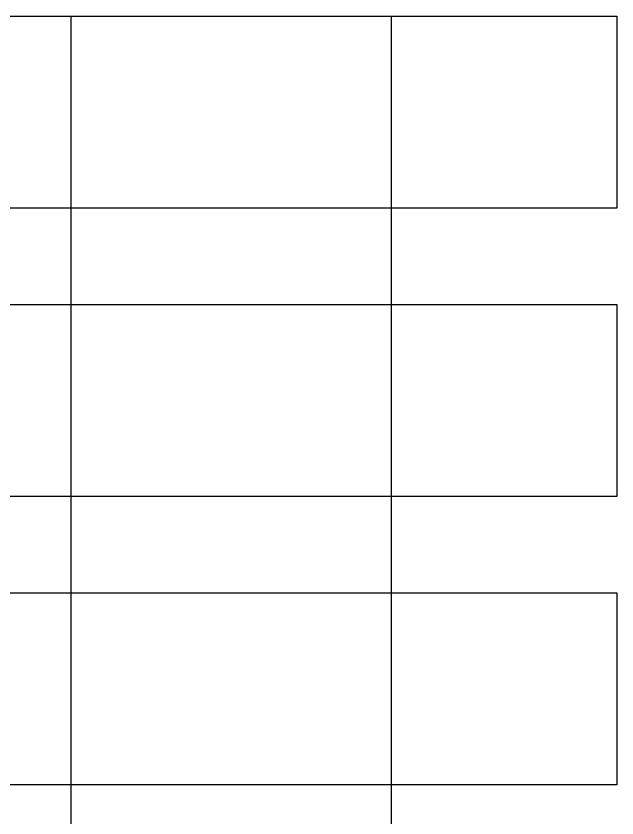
# Model space of a CAD drawing. Header units: metres. Extents: x 166122 to 177816, y 6220705 to 6231023.
# Drawn here: x 175126 to 177002, y 6225761 to 6228264 of the extents above; entities that cross this region are included whole.
import ezdxf

# ---------------------------------------------------------------- set-up
doc = ezdxf.new("R2010")
doc.units = ezdxf.units.M
doc.layers.get('Defpoints').update_dxf_attribs({"color": 5})

msp = doc.modelspace()

# ---------------------------------------------------------------- linework, layer by layer
at = {"layer": 'Defpoints'}
for p, q in [((175297.1, 6228264.2), (175297.1, 6220705.1)), ((176297.1, 6228264.2), (176297.1, 6220705.1))]:
    msp.add_line(p, q, dxfattribs=at)
for points in [[(170892, 6228264.2), (177002, 6228264.2), (177002, 6227664.2), (170892, 6227664.2)], [(170892, 6226464.2), (177002, 6226464.2), (177002, 6225864.2), (170892, 6225864.2)]]:
    msp.add_lwpolyline(points, close=True, dxfattribs=at)
at = {"layer": 'Defpoints', "flags": 128}
msp.add_lwpolyline([(177002, 6226764.2), (170892, 6226764.2), (170892, 6227364.2), (177002, 6227364.2)], close=True, dxfattribs=at)

doc.saveas('drawing.dxf')
